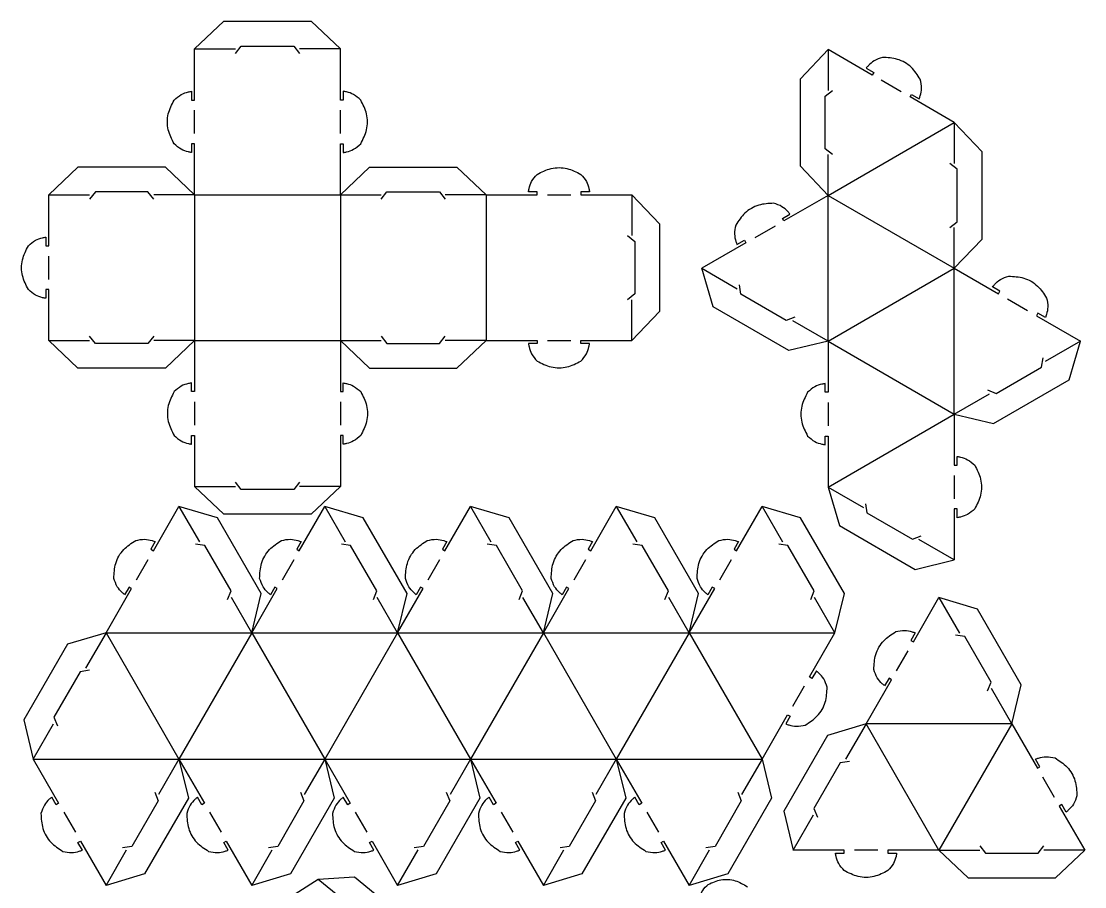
# Model space of a CAD drawing. Extents: x 3 to 213, y -16 to 259.
# Drawn here: x 2.8 to 208.7, y 92 to 259.5 of the extents above; entities that cross this region are included whole.
import ezdxf

# ---------------------------------------------------------------- set-up
doc = ezdxf.new("R2010")
doc.units = 0
doc.layers.get('0').update_dxf_attribs({"linetype": 'CONTINUOUS'})

msp = doc.modelspace()

# ---------------------------------------------------------------- linework, layer by layer
at = {"color": 5}
for p, q in [((36.386508, 254.089286), (42.030952, 259.451508)), ((42.030952, 259.451508), (58.964285, 259.451508)), ((58.964285, 259.451508), (64.60873, 254.089286)), ((36.386508, 244.211509), (36.386508, 254.089287)), ((44.28873, 253.242619), (45.417619, 254.653731)), ((45.417619, 254.653731), (55.577619, 254.653731)), ((55.577619, 254.653731), (56.706508, 253.242619)), ((64.60873, 244.211509), (64.60873, 254.089287)), ((153.661895, 248.324404), (159.024117, 253.968848)), ((167.578518, 249.029957), (159.024114, 253.968844)), ((166.394271, 250.365446), (167.86074, 249.51878)), ((167.86074, 249.51878), (167.578518, 249.029957)), ((153.661895, 231.391071), (153.661895, 248.324404)), ((35.822063, 245.904842), (35.822063, 244.211509)), ((65.173174, 245.904842), (65.173174, 244.211509)), ((158.459672, 244.937737), (159.870783, 246.066626)), ((174.910863, 244.796623), (175.193085, 245.285446)), ((175.193085, 245.285446), (176.659554, 244.438782)), ((35.822063, 244.211509), (36.386508, 244.211509)), ((65.173174, 244.211509), (64.60873, 244.211509)), ((158.459672, 234.777737), (158.459672, 244.937737)), ((183.465267, 239.857737), (174.910863, 244.796623)), ((188.827489, 234.213293), (183.465267, 239.857737)), ((36.386508, 235.744842), (35.822063, 235.744842)), ((35.822063, 235.744842), (35.822063, 234.051509)), ((36.386508, 225.867064), (36.386508, 235.744842)), ((64.60873, 225.867064), (64.60873, 235.744842)), ((64.60873, 235.744842), (65.173174, 235.744842)), ((65.173174, 235.744842), (65.173174, 234.051509)), ((159.870783, 233.648848), (158.459672, 234.777737)), ((188.827489, 217.279959), (188.827489, 234.213293)), ((13.80873, 231.229287), (8.164285, 225.867064)), ((30.742063, 231.229287), (13.80873, 231.229287)), ((36.386508, 225.867064), (30.742063, 231.229287)), ((64.60873, 225.867064), (70.253174, 231.229287)), ((70.253174, 231.229287), (87.186508, 231.229287)), ((87.186508, 231.229287), (92.830952, 225.867064)), ((159.024117, 225.746626), (153.661895, 231.391071)), ((184.029711, 230.826626), (182.6186, 231.955515)), ((184.029711, 220.666626), (184.029711, 230.826626)), ((8.164285, 215.989287), (8.164285, 225.867064)), ((17.195396, 226.431509), (16.066508, 225.020398)), ((27.355396, 226.431509), (17.195396, 226.431509)), ((28.484285, 225.020398), (27.355396, 226.431509)), ((72.510952, 225.020398), (73.639841, 226.431509)), ((73.639841, 226.431509), (83.799841, 226.431509)), ((83.799841, 226.431509), (84.92873, 225.020398)), ((92.830952, 225.867064), (102.70873, 225.867064)), ((102.70873, 226.431509), (101.015396, 226.431509)), ((102.70873, 225.867064), (102.70873, 226.431509)), ((112.86873, 226.431509), (111.175396, 226.431509)), ((111.175396, 226.431509), (111.175396, 225.867064)), ((111.175396, 225.867064), (121.053174, 225.867064)), ((121.053174, 225.867064), (126.415396, 220.22262)), ((159.024117, 225.746626), (150.469713, 220.80774)), ((150.187491, 221.296563), (151.65396, 222.14323)), ((150.469713, 220.80774), (150.187491, 221.296563)), ((182.6186, 219.537737), (184.029711, 220.666626)), ((126.415396, 220.22262), (126.415396, 203.289287)), ((7.599841, 217.68262), (7.599841, 215.989287)), ((120.206508, 217.964842), (121.617619, 216.835953)), ((121.617619, 216.835953), (121.617619, 206.675953)), ((143.137368, 216.574407), (134.582964, 211.635521)), ((141.388677, 216.216563), (142.855146, 217.06323)), ((142.855146, 217.06323), (143.137368, 216.574407)), ((183.465267, 211.635515), (188.827489, 217.279959)), ((7.599841, 215.989287), (8.164285, 215.989287)), ((136.790089, 204.169476), (134.582967, 211.635515)), ((183.465298, 211.635571), (192.019738, 206.696663)), ((142.121913, 206.631139), (141.849822, 208.41764)), ((192.301961, 207.185489), (190.835486, 208.032158)), ((8.164285, 207.52262), (7.599841, 207.52262)), ((7.599841, 207.52262), (7.599841, 205.829287)), ((8.164285, 197.644842), (8.164285, 207.52262)), ((121.617619, 206.675953), (120.206508, 205.547064)), ((150.920729, 201.551139), (142.121913, 206.631139)), ((192.019738, 206.696663), (192.301961, 207.185489)), ((151.454779, 195.702812), (136.790089, 204.169476)), ((126.415396, 203.289287), (121.053174, 197.644842)), ((152.603931, 202.208754), (150.920729, 201.551139)), ((199.63434, 202.952138), (199.352117, 202.463313)), ((199.352117, 202.463313), (207.906558, 197.524404)), ((201.100814, 202.105469), (199.63434, 202.952138)), ((13.80873, 192.28262), (8.164285, 197.644842)), ((17.195396, 197.080398), (16.066508, 198.491509)), ((28.484285, 198.491509), (27.355396, 197.080398)), ((36.386508, 197.644842), (30.742063, 192.28262)), ((36.386508, 197.644842), (36.386508, 187.767064)), ((64.60873, 197.644842), (64.60873, 187.767064)), ((64.60873, 197.644842), (70.253174, 192.28262)), ((72.510952, 198.491509), (73.639841, 197.080398)), ((83.799841, 197.080398), (84.92873, 198.491509)), ((87.186508, 192.28262), (92.830952, 197.644842)), ((92.830952, 197.644842), (102.70873, 197.644842)), ((102.70873, 197.644842), (102.70873, 197.080398)), ((111.175396, 197.080398), (111.175396, 197.644842)), ((111.175396, 197.644842), (121.053174, 197.644842)), ((27.355396, 197.080398), (17.195396, 197.080398)), ((73.639841, 197.080398), (83.799841, 197.080398)), ((102.70873, 197.080398), (101.015396, 197.080398)), ((112.86873, 197.080398), (111.175396, 197.080398)), ((159.02412, 197.52441), (151.454779, 195.702812)), ((159.024117, 197.524404), (159.024117, 187.646626)), ((205.699397, 190.058387), (207.906527, 197.52446)), ((200.367547, 192.520062), (200.639638, 194.306571)), ((30.742063, 192.28262), (13.80873, 192.28262)), ((70.253174, 192.28262), (87.186508, 192.28262)), ((191.568694, 187.440042), (200.367547, 192.520062)), ((35.822063, 187.767064), (35.822063, 189.460398)), ((65.173174, 187.767064), (65.173174, 189.460398)), ((191.034639, 181.591687), (205.699397, 190.058387)), ((36.386508, 187.767064), (35.822063, 187.767064)), ((64.60873, 187.767064), (65.173174, 187.767064)), ((158.459672, 187.646626), (158.459672, 189.339959)), ((159.024117, 187.646626), (158.459672, 187.646626)), ((189.885484, 188.097657), (191.568694, 187.440042)), ((183.465267, 183.413293), (183.465267, 173.535515)), ((183.465267, 183.413293), (191.034639, 181.591687)), ((35.822063, 177.607064), (35.822063, 179.300398)), ((35.822063, 179.300398), (36.386508, 179.300398)), ((36.386508, 179.300398), (36.386508, 169.42262)), ((65.173174, 179.300398), (64.60873, 179.300398)), ((64.60873, 179.300398), (64.60873, 169.42262)), ((65.173174, 177.607064), (65.173174, 179.300398)), ((158.459672, 177.486626), (158.459672, 179.179959)), ((158.459672, 179.179959), (159.024117, 179.179959)), ((159.024117, 179.179959), (159.024117, 169.302182)), ((184.029711, 173.535515), (184.029711, 175.228848)), ((183.465267, 173.535515), (184.029711, 173.535515)), ((42.030952, 164.060398), (36.386508, 169.42262)), ((45.417619, 168.858176), (44.28873, 170.269287)), ((55.577619, 168.858176), (45.417619, 168.858176)), ((56.706508, 170.269287), (55.577619, 168.858176)), ((64.60873, 169.42262), (58.964285, 164.060398)), ((159.024117, 169.302182), (161.231239, 161.836142)), ((28.423718, 156.987697), (33.362584, 165.542067)), ((40.828598, 163.334957), (33.36259, 165.54207)), ((56.645827, 156.987697), (61.584693, 165.542067)), ((69.050707, 163.334957), (61.584699, 165.54207)), ((84.867936, 156.987697), (89.806803, 165.542067)), ((97.272819, 163.334957), (89.806811, 165.54207)), ((113.090046, 156.987697), (118.028912, 165.542067)), ((125.494929, 163.334957), (118.02892, 165.54207)), ((141.312158, 156.987697), (146.251024, 165.542067)), ((153.717038, 163.334957), (146.25103, 165.54207)), ((166.290972, 166.084306), (166.563063, 164.297806)), ((184.029711, 165.068848), (183.465267, 165.068848)), ((183.465267, 165.068848), (183.465267, 155.191071)), ((184.029711, 163.375515), (184.029711, 165.068848)), ((49.295228, 148.670323), (40.828598, 163.334957)), ((58.964285, 164.060398), (42.030952, 164.060398)), ((77.517337, 148.670323), (69.050707, 163.334957)), ((105.739449, 148.670323), (97.272819, 163.334957)), ((133.961559, 148.670323), (125.494929, 163.334957)), ((162.183668, 148.670323), (153.717038, 163.334957)), ((166.563063, 164.297806), (175.361879, 159.217806)), ((161.231239, 161.836142), (175.895929, 153.369478)), ((28.781558, 158.73638), (27.934897, 157.269917)), ((57.003668, 158.73638), (56.157007, 157.269917)), ((85.225777, 158.73638), (84.379116, 157.269917)), ((113.447886, 158.73638), (112.601225, 157.269917)), ((141.669999, 158.73638), (140.823338, 157.269917)), ((175.361879, 159.217806), (177.045081, 159.87542)), ((27.934897, 157.269917), (28.423718, 156.987697)), ((38.366946, 158.003153), (36.580451, 158.275243)), ((43.446923, 149.204372), (38.366946, 158.003153)), ((56.157007, 157.269917), (56.645827, 156.987697)), ((66.589055, 158.003153), (64.80256, 158.275243)), ((71.669032, 149.204372), (66.589055, 158.003153)), ((84.379116, 157.269917), (84.867936, 156.987697)), ((94.811167, 158.003153), (93.024672, 158.275243)), ((99.891144, 149.204372), (94.811167, 158.003153)), ((112.601225, 157.269917), (113.090046, 156.987697)), ((123.033276, 158.003153), (121.246781, 158.275243)), ((128.113254, 149.204372), (123.033276, 158.003153)), ((140.823338, 157.269917), (141.312158, 156.987697)), ((151.255386, 158.003153), (149.468891, 158.275243)), ((156.335363, 149.204372), (151.255386, 158.003153)), ((175.895929, 153.369478), (183.46527, 155.191076)), ((19.251535, 141.10101), (24.190403, 149.65538)), ((23.701582, 149.9376), (22.854919, 148.471136)), ((24.190403, 149.65538), (23.701582, 149.9376)), ((42.789314, 147.521176), (43.446923, 149.204372)), ((47.473639, 141.101013), (49.295228, 148.670323)), ((47.473644, 141.10101), (52.412511, 149.65538)), ((51.92369, 149.9376), (51.077027, 148.471136)), ((52.412511, 149.65538), (51.92369, 149.9376)), ((71.011423, 147.521176), (71.669032, 149.204372)), ((75.695748, 141.101013), (77.517337, 148.670323)), ((75.695754, 141.10101), (80.63462, 149.65538)), ((80.1458, 149.9376), (79.299136, 148.471136)), ((80.63462, 149.65538), (80.1458, 149.9376)), ((99.233536, 147.521176), (99.891144, 149.204372)), ((103.91786, 141.101013), (105.739449, 148.670323)), ((103.917863, 141.10101), (108.856729, 149.65538)), ((108.367909, 149.9376), (107.521245, 148.471136)), ((108.856729, 149.65538), (108.367909, 149.9376)), ((127.455645, 147.521176), (128.113254, 149.204372)), ((132.139969, 141.101013), (133.961559, 148.670323)), ((132.139975, 141.10101), (137.078841, 149.65538)), ((136.590021, 149.9376), (135.743357, 148.471136)), ((137.078841, 149.65538), (136.590021, 149.9376)), ((155.677754, 147.521176), (156.335363, 149.204372)), ((160.362079, 141.101013), (162.183668, 148.670323)), ((175.552058, 139.343728), (180.490947, 147.898135)), ((187.956992, 145.691016), (180.490949, 147.898138)), ((196.423658, 131.026321), (187.956992, 145.691016)), ((19.25153, 141.101013), (11.78552, 138.893903)), ((155.423207, 132.546646), (160.362073, 141.101016)), ((175.909901, 141.09242), (175.063235, 139.625951)), ((185.495328, 140.359189), (183.708825, 140.63128)), ((190.575328, 131.56037), (185.495328, 140.359189)), ((11.78552, 138.893903), (3.31889, 124.229269)), ((175.063235, 139.625951), (175.552058, 139.343728)), ((16.033668, 133.834186), (14.247173, 133.562096)), ((14.247173, 133.562096), (9.167195, 124.763316)), ((155.912027, 132.264424), (155.423207, 132.546646)), ((156.758691, 133.730887), (155.912027, 132.264424)), ((166.379835, 123.456974), (171.318724, 132.01138)), ((170.829901, 132.293603), (169.983235, 130.827134)), ((171.318724, 132.01138), (170.829901, 132.293603)), ((189.917713, 129.877168), (190.575328, 131.56037)), ((194.60206, 123.456977), (196.423658, 131.026321)), ((3.31889, 124.229269), (5.140481, 116.659959)), ((9.167195, 124.763316), (9.824806, 123.080122)), ((146.251024, 116.659959), (151.18989, 125.214329)), ((151.678713, 124.932107), (150.83205, 123.465644)), ((151.18989, 125.214329), (151.678713, 124.932107)), ((166.37983, 123.456977), (158.913788, 121.249855)), ((194.602066, 123.456979), (199.540955, 114.902573)), ((158.913788, 121.249855), (150.447121, 106.585159)), ((5.140475, 116.659959), (10.079364, 108.105552)), ((33.362584, 116.659959), (38.301473, 108.105552)), ((33.36264, 116.659925), (35.184238, 109.090581)), ((61.584693, 116.659959), (66.523582, 108.105552)), ((61.58475, 116.659925), (63.406347, 109.090581)), ((89.806805, 116.659959), (94.745694, 108.105552)), ((89.806859, 116.659925), (91.628457, 109.090581)), ((118.028915, 116.659959), (122.967804, 108.105552)), ((118.028971, 116.659925), (119.850569, 109.090581)), ((146.251081, 116.659925), (148.072678, 109.090581)), ((161.375451, 115.918028), (156.295451, 107.119208)), ((163.161955, 116.190118), (161.375451, 115.918028)), ((200.029778, 115.184795), (199.183111, 116.651264)), ((199.540955, 114.902573), (200.029778, 115.184795)), ((9.590541, 107.82333), (8.743874, 109.289799)), ((28.678293, 110.239734), (29.335908, 108.556532)), ((37.81265, 107.82333), (36.965983, 109.289799)), ((56.900403, 110.239734), (57.558017, 108.556532)), ((66.034759, 107.82333), (65.188092, 109.289799)), ((85.122512, 110.239734), (85.780126, 108.556532)), ((94.256871, 107.82333), (93.410205, 109.289799)), ((113.344624, 110.239734), (114.002239, 108.556532)), ((122.478981, 107.82333), (121.632314, 109.289799)), ((141.566733, 110.239734), (142.224348, 108.556532)), ((10.079364, 108.105552), (9.590541, 107.82333)), ((29.335908, 108.556532), (24.255908, 99.757713)), ((35.184238, 109.090581), (26.717572, 94.425886)), ((38.301473, 108.105552), (37.81265, 107.82333)), ((57.558017, 108.556532), (52.478017, 99.757713)), ((63.406347, 109.090581), (54.939681, 94.425886)), ((66.523582, 108.105552), (66.034759, 107.82333)), ((85.780126, 108.556532), (80.700126, 99.757713)), ((91.628457, 109.090581), (83.16179, 94.425886)), ((94.745694, 108.105552), (94.256871, 107.82333)), ((114.002239, 108.556532), (108.922239, 99.757713)), ((119.850569, 109.090581), (111.383902, 94.425886)), ((122.967804, 108.105552), (122.478981, 107.82333)), ((142.224348, 108.556532), (137.144348, 99.757713)), ((148.072678, 109.090581), (139.606012, 94.425886)), ((156.295451, 107.119208), (156.953066, 105.436007)), ((204.263111, 107.852447), (203.774288, 107.570225)), ((203.774288, 107.570225), (208.713177, 99.015818)), ((205.109778, 106.385978), (204.263111, 107.852447)), ((150.447121, 106.585159), (152.268719, 99.015815)), ((13.823874, 100.490982), (14.312698, 100.773205)), ((14.670541, 99.024513), (13.823874, 100.490982)), ((14.312698, 100.773205), (19.251587, 92.218798)), ((24.255908, 99.757713), (22.469406, 99.485622)), ((42.045983, 100.490982), (42.534806, 100.773205)), ((42.89265, 99.024513), (42.045983, 100.490982)), ((42.534806, 100.773205), (47.473695, 92.218798)), ((52.478017, 99.757713), (50.691514, 99.485622)), ((70.268092, 100.490982), (70.756915, 100.773205)), ((71.114759, 99.024513), (70.268092, 100.490982)), ((70.756915, 100.773205), (75.695804, 92.218798)), ((80.700126, 99.757713), (78.913623, 99.485622)), ((98.490205, 100.490982), (98.979028, 100.773205)), ((99.336871, 99.024513), (98.490205, 100.490982)), ((98.979028, 100.773205), (103.917917, 92.218798)), ((108.922239, 99.757713), (107.135735, 99.485622)), ((126.712314, 100.490982), (127.201137, 100.773205)), ((127.558981, 99.024513), (126.712314, 100.490982)), ((127.201137, 100.773205), (132.140026, 92.218798)), ((137.144348, 99.757713), (135.357845, 99.485622)), ((162.146496, 99.015818), (152.268716, 99.015818)), ((162.146496, 98.451374), (162.146496, 99.015818)), ((180.490947, 99.015818), (170.613166, 99.015818)), ((170.613166, 99.015818), (170.613166, 98.451374)), ((180.490947, 99.015818), (186.135391, 93.653596)), ((188.393169, 99.862485), (189.522058, 98.451374)), ((199.682058, 98.451374), (200.810947, 99.862485)), ((203.068724, 93.653596), (208.713169, 99.015818)), ((160.453163, 98.451374), (162.146496, 98.451374)), ((170.613166, 98.451374), (172.306499, 98.451374)), ((189.522058, 98.451374), (199.682058, 98.451374)), ((26.717572, 94.425886), (19.251529, 92.218764)), ((54.939681, 94.425886), (47.473639, 92.218764)), ((52.853189, 88.61576), (60.346802, 93.39869)), ((60.346833, 93.398727), (67.33597, 93.897258)), ((67.33597, 93.897258), (79.103765, 84.213449)), ((83.16179, 94.425886), (75.695748, 92.218764)), ((111.383902, 94.425886), (103.91786, 92.218764)), ((139.606012, 94.425886), (132.139969, 92.218764)), ((186.135391, 93.653596), (203.068724, 93.653596))]:
    msp.add_line(p, q, dxfattribs=at)
at = {"color": 1}
for p, q in [((36.386508, 254.089286), (44.28873, 254.089286)), ((64.60873, 254.089286), (56.706508, 254.089286)), ((159.024117, 253.968848), (159.024117, 246.066626)), ((173.199984, 245.784401), (169.289397, 248.042179)), ((36.386508, 237.720398), (36.386508, 242.235953)), ((64.60873, 237.720398), (64.60873, 242.235953)), ((159.024258, 225.746626), (183.465267, 239.857737)), ((183.465267, 239.857737), (183.465267, 231.955515)), ((159.024117, 225.746626), (159.024117, 233.648848)), ((8.164285, 225.867064), (16.066508, 225.867064)), ((36.386508, 225.867064), (28.484285, 225.867064)), ((36.386508, 225.867064), (36.386508, 197.644842)), ((36.386508, 225.867064), (64.60873, 225.867064)), ((64.60873, 225.867064), (72.510952, 225.867064)), ((64.60873, 225.867064), (64.60873, 197.644842)), ((92.830952, 225.867064), (84.92873, 225.867064)), ((92.830952, 225.867064), (92.830952, 197.644842)), ((104.684285, 225.867064), (109.199841, 225.867064)), ((121.053174, 225.867064), (121.053174, 217.964842)), ((159.024258, 197.524404), (159.024258, 225.746626)), ((159.024258, 225.746626), (183.465267, 211.635515)), ((148.758834, 219.819962), (144.848247, 217.562184)), ((183.465267, 211.635515), (183.465267, 219.537737)), ((8.164285, 209.498176), (8.164285, 214.013731)), ((134.582967, 211.635515), (141.426489, 207.684407)), ((159.024258, 197.524404), (183.465267, 211.635515)), ((183.465267, 183.413293), (183.465267, 211.635515)), ((121.053174, 197.644842), (121.053174, 205.547064)), ((193.730626, 205.708882), (197.641227, 203.451093)), ((159.02412, 197.52441), (152.180598, 201.475521)), ((8.164285, 197.644842), (16.066508, 197.644842)), ((36.386508, 197.644842), (28.484285, 197.644842)), ((36.386508, 197.644842), (64.60873, 197.644842)), ((64.60873, 197.644842), (72.510952, 197.644842)), ((92.830952, 197.644842), (84.92873, 197.644842)), ((104.684285, 197.644842), (109.199841, 197.644842)), ((159.024258, 197.524404), (183.465267, 183.413293)), ((207.906527, 197.52446), (201.062974, 193.573332)), ((183.465267, 183.413293), (190.30882, 187.364421)), ((36.386508, 185.791509), (36.386508, 181.275953)), ((64.60873, 185.791509), (64.60873, 181.275953)), ((159.024117, 185.671071), (159.024117, 181.155515)), ((159.024258, 169.302182), (183.465267, 183.413293)), ((183.465267, 171.559959), (183.465267, 167.044404)), ((36.386508, 169.42262), (44.28873, 169.42262)), ((64.60873, 169.42262), (56.706508, 169.42262)), ((159.024117, 169.302182), (165.867639, 165.351071)), ((33.36259, 165.54207), (37.313684, 158.698573)), ((61.584699, 165.54207), (65.535793, 158.698573)), ((89.806811, 165.54207), (93.757905, 158.698573)), ((118.02892, 165.54207), (121.980015, 158.698573)), ((146.25103, 165.54207), (150.202124, 158.698573)), ((183.46527, 155.191076), (176.621748, 159.142184)), ((25.178176, 151.366254), (27.435944, 155.276824)), ((53.400285, 151.366254), (55.658052, 155.276824)), ((81.622395, 151.366254), (83.880161, 155.276824)), ((109.844504, 151.366254), (112.102271, 155.276824)), ((138.066616, 151.366254), (140.324383, 155.276824)), ((47.473639, 141.101013), (43.522544, 147.94451)), ((75.695748, 141.101013), (71.744654, 147.94451)), ((103.91786, 141.101013), (99.966766, 147.94451)), ((132.139969, 141.101013), (128.188875, 147.94451)), ((160.362079, 141.101013), (156.410985, 147.94451)), ((180.490949, 147.898138), (184.44206, 141.054613)), ((19.25153, 141.101013), (15.300436, 134.257517)), ((19.251587, 141.101056), (47.473526, 141.101056)), ((19.251587, 141.101056), (33.362697, 116.660047)), ((47.473526, 141.101056), (33.362697, 116.660047)), ((47.473526, 141.101056), (75.695748, 141.101056)), ((47.473526, 141.101056), (61.584637, 116.660047)), ((75.695748, 141.101056), (61.584637, 116.660047)), ((75.695748, 141.101056), (103.91797, 141.101056)), ((75.695748, 141.101056), (89.806859, 116.660047)), ((103.91797, 141.101056), (89.806859, 116.660047)), ((103.91797, 141.101056), (132.13991, 141.101056)), ((103.91797, 141.101056), (118.028799, 116.660047)), ((132.13991, 141.101056), (118.028799, 116.660047)), ((132.13991, 141.101056), (160.362132, 141.101056)), ((132.13991, 141.101056), (146.251021, 116.660047)), ((172.306502, 133.722262), (174.56428, 137.632846)), ((152.177665, 126.925203), (154.435432, 130.835773)), ((194.60206, 123.456977), (190.650949, 130.300501)), ((5.140481, 116.659959), (9.091574, 123.503453)), ((166.37983, 123.456977), (162.428719, 116.613452)), ((194.602066, 123.457109), (166.379844, 123.457109)), ((180.490955, 99.015818), (166.379844, 123.457109)), ((194.602066, 123.457109), (180.490955, 99.015818)), ((5.140475, 116.660047), (33.362697, 116.660047)), ((33.36264, 116.659925), (29.411529, 109.8164)), ((33.362697, 116.660047), (61.584637, 116.660047)), ((61.58475, 116.659925), (57.633639, 109.8164)), ((61.584637, 116.660047), (89.806859, 116.660047)), ((89.806859, 116.659925), (85.855748, 109.8164)), ((89.806859, 116.660047), (118.028799, 116.660047)), ((118.028971, 116.659925), (114.07786, 109.8164)), ((118.028799, 116.660047), (146.251021, 116.660047)), ((146.251081, 116.659925), (142.299969, 109.8164)), ((200.528733, 113.191691), (202.786511, 109.281107)), ((11.067142, 106.394671), (13.32492, 102.484087)), ((39.289251, 106.394671), (41.547028, 102.484087)), ((67.51136, 106.394671), (69.769138, 102.484087)), ((95.733472, 106.394671), (97.99125, 102.484087)), ((123.955581, 106.394671), (126.213359, 102.484087)), ((152.268719, 99.015815), (156.21983, 105.85934)), ((19.251529, 92.218764), (23.20264, 99.062289)), ((47.473639, 92.218764), (51.42475, 99.062289)), ((75.695748, 92.218764), (79.646859, 99.062289)), ((103.91786, 92.218764), (107.868971, 99.062289)), ((132.139969, 92.218764), (136.091081, 99.062289)), ((168.63761, 99.015818), (164.122052, 99.015818)), ((180.490947, 99.015818), (188.393169, 99.015818)), ((208.713169, 99.015818), (200.810947, 99.015818)), ((60.346833, 93.398727), (65.838471, 88.879615))]:
    msp.add_line(p, q, dxfattribs=at)
at = {"color": 5}
for points, knots in [([(169.554073, 252.451718), (168.995339, 252.269819), (167.966163, 251.934767), (166.988336, 251.060559), (166.532571, 250.527271), (166.394271, 250.365446)], [0, 0, 0, 0, 1.743687, 3.211831, 3.851411, 3.851411, 3.851411, 3.851411]), ([(176.886418, 248.218387), (176.354033, 249.044583), (175.262027, 250.739239), (172.549392, 252.30538), (170.535774, 252.403756), (169.554073, 252.451718)], [0, 0, 0, 0, 2.923534, 5.996619, 8.920155, 8.920155, 8.920155, 8.920155]), ([(176.659554, 244.438782), (176.730548, 244.639466), (176.964508, 245.300814), (177.232682, 246.584741), (177.008257, 247.64356), (176.886418, 248.218387)], [0, 0, 0, 0, 0.639581, 2.107725, 3.851411, 3.851411, 3.851411, 3.851411]), ([(32.435396, 244.211509), (32.872292, 244.604438), (33.677044, 245.328204), (34.923045, 245.737924), (35.612769, 245.865983), (35.822063, 245.904842)], [0, 0, 0, 0, 1.743687, 3.211832, 3.851412, 3.851412, 3.851412, 3.851412]), ([(68.559841, 244.211509), (68.122945, 244.604438), (67.318193, 245.328204), (66.072193, 245.737924), (65.382468, 245.865983), (65.173174, 245.904842)], [0, 0, 0, 0, 1.743687, 3.211832, 3.851412, 3.851412, 3.851412, 3.851412]), ([(32.435396, 235.744842), (31.986082, 236.619001), (31.064469, 238.412034), (31.064469, 241.544317), (31.986082, 243.337351), (32.435396, 244.211509)], [0, 0, 0, 0, 2.923537, 5.996623, 8.92016, 8.92016, 8.92016, 8.92016]), ([(68.559841, 235.744842), (69.009155, 236.619001), (69.930768, 238.412034), (69.930768, 241.544317), (69.009155, 243.337351), (68.559841, 244.211509)], [0, 0, 0, 0, 2.923537, 5.996623, 8.92016, 8.92016, 8.92016, 8.92016]), ([(35.822063, 234.051509), (35.612769, 234.090368), (34.923045, 234.218428), (33.677044, 234.628147), (32.872292, 235.351913), (32.435396, 235.744842)], [0, 0, 0, 0, 0.639581, 2.107726, 3.851412, 3.851412, 3.851412, 3.851412]), ([(65.173174, 234.051509), (65.382468, 234.090368), (66.072193, 234.218428), (67.318193, 234.628147), (68.122945, 235.351913), (68.559841, 235.744842)], [0, 0, 0, 0, 0.639581, 2.107726, 3.851412, 3.851412, 3.851412, 3.851412]), ([(102.70873, 229.818176), (103.582888, 230.26749), (105.375921, 231.189103), (108.508205, 231.189103), (110.301238, 230.26749), (111.175396, 229.818176)], [0, 0, 0, 0, 2.923537, 5.996623, 8.92016, 8.92016, 8.92016, 8.92016]), ([(101.015396, 226.431509), (101.054256, 226.640803), (101.182315, 227.330527), (101.592034, 228.576528), (102.315801, 229.38128), (102.70873, 229.818176)], [0, 0, 0, 0, 0.639581, 2.107726, 3.851412, 3.851412, 3.851412, 3.851412]), ([(111.175396, 229.818176), (111.568325, 229.38128), (112.292092, 228.576528), (112.701811, 227.330527), (112.829871, 226.640803), (112.86873, 226.431509)], [0, 0, 0, 0, 1.743687, 3.211832, 3.851412, 3.851412, 3.851412, 3.851412]), ([(148.494157, 224.229501), (147.512457, 224.181539), (145.498839, 224.083163), (142.786203, 222.517021), (141.694198, 220.822364), (141.161812, 219.996168)], [0, 0, 0, 0, 2.923536, 5.996621, 8.920157, 8.920157, 8.920157, 8.920157]), ([(151.65396, 222.14323), (151.51566, 222.305054), (151.059895, 222.838343), (150.082068, 223.712551), (149.052892, 224.047603), (148.494157, 224.229501)], [0, 0, 0, 0, 0.63958, 2.107725, 3.851411, 3.851411, 3.851411, 3.851411]), ([(141.161812, 219.996168), (141.039974, 219.421341), (140.815549, 218.362522), (141.083723, 217.078595), (141.317683, 216.417246), (141.388677, 216.216563)], [0, 0, 0, 0, 1.743686, 3.211831, 3.851411, 3.851411, 3.851411, 3.851411]), ([(4.213174, 215.989287), (4.65007, 216.382216), (5.454822, 217.105982), (6.700822, 217.515701), (7.390547, 217.643761), (7.599841, 217.68262)], [0, 0, 0, 0, 1.743687, 3.211832, 3.851412, 3.851412, 3.851412, 3.851412]), ([(4.213174, 207.52262), (3.763859, 208.396778), (2.842246, 210.189811), (2.842246, 213.322095), (3.763859, 215.115128), (4.213174, 215.989287)], [0, 0, 0, 0, 2.923537, 5.996623, 8.92016, 8.92016, 8.92016, 8.92016]), ([(190.835486, 208.032158), (190.973787, 208.193983), (191.429554, 208.727274), (192.407385, 209.601486), (193.436566, 209.936539), (193.995302, 210.118438)], [0, 0, 0, 0, 0.639584, 2.107735, 3.851428, 3.851428, 3.851428, 3.851428]), ([(193.995302, 210.118438), (194.977007, 210.070476), (196.990633, 209.9721), (199.70328, 208.405951), (200.79529, 206.711288), (201.327679, 205.885088)], [0, 0, 0, 0, 2.923548, 5.996646, 8.920194, 8.920194, 8.920194, 8.920194]), ([(7.599841, 205.829287), (7.390547, 205.868146), (6.700822, 205.996205), (5.454822, 206.405924), (4.65007, 207.129691), (4.213174, 207.52262)], [0, 0, 0, 0, 0.639581, 2.107726, 3.851412, 3.851412, 3.851412, 3.851412]), ([(201.327679, 205.885088), (201.449518, 205.310258), (201.673943, 204.251436), (201.405769, 202.967504), (201.171809, 202.306153), (201.100814, 202.105469)], [0, 0, 0, 0, 1.743692, 3.211843, 3.851426, 3.851426, 3.851426, 3.851426]), ([(101.015396, 197.080398), (101.054256, 196.871104), (101.182315, 196.181379), (101.592034, 194.935379), (102.315801, 194.130627), (102.70873, 193.693731)], [0, 0, 0, 0, 0.639581, 2.107726, 3.851412, 3.851412, 3.851412, 3.851412]), ([(111.175396, 193.693731), (111.568325, 194.130627), (112.292092, 194.935379), (112.701811, 196.181379), (112.829871, 196.871104), (112.86873, 197.080398)], [0, 0, 0, 0, 1.743687, 3.211832, 3.851412, 3.851412, 3.851412, 3.851412]), ([(102.70873, 193.693731), (103.582888, 193.244417), (105.375921, 192.322804), (108.508205, 192.322804), (110.301238, 193.244417), (111.175396, 193.693731)], [0, 0, 0, 0, 2.923537, 5.996623, 8.92016, 8.92016, 8.92016, 8.92016]), ([(35.822063, 189.460398), (35.612769, 189.421539), (34.923045, 189.293479), (33.677044, 188.88376), (32.872292, 188.159993), (32.435396, 187.767064)], [0, 0, 0, 0, 0.639581, 2.107726, 3.851412, 3.851412, 3.851412, 3.851412]), ([(65.173174, 189.460398), (65.382468, 189.421539), (66.072193, 189.293479), (67.318193, 188.88376), (68.122945, 188.159993), (68.559841, 187.767064)], [0, 0, 0, 0, 0.639581, 2.107726, 3.851412, 3.851412, 3.851412, 3.851412]), ([(32.435396, 187.767064), (31.986082, 186.892906), (31.064469, 185.099873), (31.064469, 181.967589), (31.986082, 180.174556), (32.435396, 179.300398)], [0, 0, 0, 0, 2.923537, 5.996623, 8.92016, 8.92016, 8.92016, 8.92016]), ([(68.559841, 187.767064), (69.009155, 186.892906), (69.930768, 185.099873), (69.930768, 181.967589), (69.009155, 180.174556), (68.559841, 179.300398)], [0, 0, 0, 0, 2.923537, 5.996623, 8.92016, 8.92016, 8.92016, 8.92016]), ([(155.073006, 187.646626), (154.623691, 186.772468), (153.702078, 184.979435), (153.702078, 181.847151), (154.623691, 180.054118), (155.073006, 179.179959)], [0, 0, 0, 0, 2.923537, 5.996623, 8.92016, 8.92016, 8.92016, 8.92016]), ([(158.459672, 189.339959), (158.250378, 189.3011), (157.560654, 189.173041), (156.314654, 188.763322), (155.509901, 188.039555), (155.073006, 187.646626)], [0, 0, 0, 0, 0.639581, 2.107726, 3.851412, 3.851412, 3.851412, 3.851412]), ([(32.435396, 179.300398), (32.872292, 178.907469), (33.677044, 178.183702), (34.923045, 177.773983), (35.612769, 177.645924), (35.822063, 177.607064)], [0, 0, 0, 0, 1.743687, 3.211832, 3.851412, 3.851412, 3.851412, 3.851412]), ([(68.559841, 179.300398), (68.122945, 178.907469), (67.318193, 178.183702), (66.072193, 177.773983), (65.382468, 177.645924), (65.173174, 177.607064)], [0, 0, 0, 0, 1.743687, 3.211832, 3.851412, 3.851412, 3.851412, 3.851412]), ([(155.073006, 179.179959), (155.509901, 178.78703), (156.314654, 178.063264), (157.560654, 177.653545), (158.250378, 177.525485), (158.459672, 177.486626)], [0, 0, 0, 0, 1.743687, 3.211832, 3.851412, 3.851412, 3.851412, 3.851412]), ([(184.029711, 175.228848), (184.239005, 175.189989), (184.92873, 175.06193), (186.17473, 174.652211), (186.979482, 173.928444), (187.416378, 173.535515)], [0, 0, 0, 0, 0.639581, 2.107726, 3.851412, 3.851412, 3.851412, 3.851412]), ([(187.416378, 173.535515), (187.865692, 172.661357), (188.787305, 170.868323), (188.787305, 167.73604), (187.865692, 165.943007), (187.416378, 165.068848)], [0, 0, 0, 0, 2.923537, 5.996623, 8.92016, 8.92016, 8.92016, 8.92016]), ([(187.416378, 165.068848), (186.979482, 164.675919), (186.17473, 163.952153), (184.92873, 163.542434), (184.239005, 163.414374), (184.029711, 163.375515)], [0, 0, 0, 0, 1.743687, 3.211832, 3.851412, 3.851412, 3.851412, 3.851412]), ([(20.768655, 151.630928), (20.816616, 152.612624), (20.914992, 154.626234), (22.481127, 157.338859), (24.175777, 158.43086), (25.00197, 158.963244)], [0, 0, 0, 0, 2.923524, 5.996597, 8.920121, 8.920121, 8.920121, 8.920121]), ([(25.00197, 158.963244), (25.576795, 159.085082), (26.635609, 159.309504), (27.91953, 159.041332), (28.580876, 158.807374), (28.781558, 158.73638)], [0, 0, 0, 0, 1.743679, 3.211817, 3.851395, 3.851395, 3.851395, 3.851395]), ([(48.990764, 151.630928), (49.038725, 152.612624), (49.1371, 154.626234), (50.703236, 157.338859), (52.397886, 158.43086), (53.22408, 158.963244)], [0, 0, 0, 0, 2.923524, 5.996597, 8.920123, 8.920123, 8.920123, 8.920123]), ([(53.22408, 158.963244), (53.798905, 159.085082), (54.857718, 159.309504), (56.141639, 159.041332), (56.802985, 158.807374), (57.003668, 158.73638)], [0, 0, 0, 0, 1.743678, 3.211816, 3.851394, 3.851394, 3.851394, 3.851394]), ([(77.212873, 151.630928), (77.260834, 152.612624), (77.359209, 154.626234), (78.925345, 157.338859), (80.619996, 158.43086), (81.446189, 158.963244)], [0, 0, 0, 0, 2.923524, 5.996597, 8.920123, 8.920123, 8.920123, 8.920123]), ([(81.446189, 158.963244), (82.021014, 159.085082), (83.079828, 159.309504), (84.363749, 159.041332), (85.025094, 158.807374), (85.225777, 158.73638)], [0, 0, 0, 0, 1.743678, 3.211816, 3.851394, 3.851394, 3.851394, 3.851394]), ([(105.434982, 151.630928), (105.482943, 152.612624), (105.581319, 154.626234), (107.147455, 157.338859), (108.842105, 158.43086), (109.668299, 158.963244)], [0, 0, 0, 0, 2.923524, 5.996597, 8.920123, 8.920123, 8.920123, 8.920123]), ([(109.668299, 158.963244), (110.243123, 159.085082), (111.301937, 159.309504), (112.585858, 159.041332), (113.247204, 158.807374), (113.447886, 158.73638)], [0, 0, 0, 0, 1.743678, 3.211816, 3.851394, 3.851394, 3.851394, 3.851394]), ([(133.657094, 151.630928), (133.705055, 152.612624), (133.803431, 154.626234), (135.369567, 157.338859), (137.064217, 158.43086), (137.890411, 158.963244)], [0, 0, 0, 0, 2.923524, 5.996597, 8.920123, 8.920123, 8.920123, 8.920123]), ([(137.890411, 158.963244), (138.465235, 159.085082), (139.524049, 159.309504), (140.80797, 159.041332), (141.469316, 158.807374), (141.669999, 158.73638)], [0, 0, 0, 0, 1.743678, 3.211816, 3.851394, 3.851394, 3.851394, 3.851394]), ([(22.854919, 148.471136), (22.693095, 148.609436), (22.159808, 149.0652), (21.285604, 150.043023), (20.950552, 151.072195), (20.768655, 151.630928)], [0, 0, 0, 0, 0.639578, 2.107718, 3.851397, 3.851397, 3.851397, 3.851397]), ([(51.077027, 148.471136), (50.915203, 148.609436), (50.381916, 149.0652), (49.507713, 150.043023), (49.172661, 151.072195), (48.990764, 151.630928)], [0, 0, 0, 0, 0.639578, 2.107717, 3.851397, 3.851397, 3.851397, 3.851397]), ([(79.299136, 148.471136), (79.137312, 148.609436), (78.604026, 149.0652), (77.729822, 150.043023), (77.394771, 151.072195), (77.212873, 151.630928)], [0, 0, 0, 0, 0.639578, 2.107717, 3.851397, 3.851397, 3.851397, 3.851397]), ([(107.521245, 148.471136), (107.359422, 148.609436), (106.826135, 149.0652), (105.951931, 150.043023), (105.61688, 151.072195), (105.434982, 151.630928)], [0, 0, 0, 0, 0.639578, 2.107717, 3.851397, 3.851397, 3.851397, 3.851397]), ([(135.743357, 148.471136), (135.581534, 148.609436), (135.048247, 149.0652), (134.174043, 150.043023), (133.838992, 151.072195), (133.657094, 151.630928)], [0, 0, 0, 0, 0.639578, 2.107717, 3.851397, 3.851397, 3.851397, 3.851397]), ([(167.896961, 133.986936), (167.944922, 134.968636), (168.043299, 136.982255), (169.60944, 139.694892), (171.304097, 140.786898), (172.130294, 141.319284)], [0, 0, 0, 0, 2.923536, 5.996623, 8.920159, 8.920159, 8.920159, 8.920159]), ([(172.130294, 141.319284), (172.705122, 141.441123), (173.763941, 141.665547), (175.047869, 141.397374), (175.709218, 141.163414), (175.909901, 141.09242)], [0, 0, 0, 0, 1.743688, 3.211833, 3.851414, 3.851414, 3.851414, 3.851414]), ([(169.983235, 130.827134), (169.82141, 130.965434), (169.288121, 131.421198), (168.413913, 132.399025), (168.078859, 133.428202), (167.896961, 133.986936)], [0, 0, 0, 0, 0.63958, 2.107725, 3.851413, 3.851413, 3.851413, 3.851413]), ([(158.844954, 130.571099), (158.663056, 131.129831), (158.328005, 132.159002), (157.453801, 133.136825), (156.920514, 133.592588), (156.758691, 133.730887)], [0, 0, 0, 0, 1.743679, 3.211817, 3.851394, 3.851394, 3.851394, 3.851394]), ([(154.61164, 123.238782), (155.437833, 123.771166), (157.132483, 124.863166), (158.698617, 127.575792), (158.796993, 129.589402), (158.844954, 130.571099)], [0, 0, 0, 0, 2.923523, 5.996597, 8.920121, 8.920121, 8.920121, 8.920121]), ([(150.83205, 123.465644), (151.032732, 123.39465), (151.694078, 123.160692), (152.978, 122.89252), (154.036815, 123.116944), (154.61164, 123.238782)], [0, 0, 0, 0, 0.639578, 2.107717, 3.851397, 3.851397, 3.851397, 3.851397]), ([(199.183111, 116.651264), (199.383795, 116.722258), (200.045143, 116.956218), (201.329071, 117.224391), (202.387891, 116.999967), (202.962719, 116.878128)], [0, 0, 0, 0, 0.639581, 2.107726, 3.851414, 3.851414, 3.851414, 3.851414]), ([(202.962719, 116.878128), (203.788916, 116.345742), (205.483572, 115.253737), (207.049714, 112.541099), (207.148091, 110.527481), (207.196052, 109.54578)], [0, 0, 0, 0, 2.923536, 5.996623, 8.920159, 8.920159, 8.920159, 8.920159]), ([(8.743874, 109.289799), (8.58205, 109.151499), (8.048761, 108.695735), (7.174552, 107.717908), (6.8395, 106.688731), (6.657602, 106.129997)], [0, 0, 0, 0, 0.63958, 2.107725, 3.851412, 3.851412, 3.851412, 3.851412]), ([(36.965983, 109.289799), (36.804159, 109.151499), (36.27087, 108.695735), (35.396661, 107.717907), (35.061608, 106.688731), (34.879709, 106.129997)], [0, 0, 0, 0, 0.63958, 2.107725, 3.851413, 3.851413, 3.851413, 3.851413]), ([(65.188092, 109.289799), (65.026268, 109.151499), (64.492979, 108.695735), (63.618771, 107.717907), (63.283717, 106.688731), (63.101818, 106.129997)], [0, 0, 0, 0, 0.63958, 2.107725, 3.851413, 3.851413, 3.851413, 3.851413]), ([(93.410205, 109.289799), (93.24838, 109.151499), (92.715091, 108.695735), (91.840883, 107.717907), (91.505829, 106.688731), (91.32393, 106.129997)], [0, 0, 0, 0, 0.63958, 2.107725, 3.851413, 3.851413, 3.851413, 3.851413]), ([(121.632314, 109.289799), (121.47049, 109.151499), (120.9372, 108.695735), (120.062992, 107.717907), (119.727939, 106.688731), (119.54604, 106.129997)], [0, 0, 0, 0, 0.63958, 2.107725, 3.851413, 3.851413, 3.851413, 3.851413]), ([(207.196052, 109.54578), (207.014153, 108.987046), (206.6791, 107.95787), (205.804892, 106.980043), (205.271602, 106.524278), (205.109778, 106.385978)], [0, 0, 0, 0, 1.743687, 3.211832, 3.851413, 3.851413, 3.851413, 3.851413]), ([(6.657602, 106.129997), (6.705563, 105.148296), (6.80394, 103.134678), (8.370081, 100.422041), (10.064738, 99.330035), (10.890935, 98.797649)], [0, 0, 0, 0, 2.923536, 5.996623, 8.920159, 8.920159, 8.920159, 8.920159]), ([(34.879709, 106.129997), (34.927671, 105.148296), (35.026047, 103.134678), (36.592189, 100.422041), (38.286846, 99.330035), (39.113042, 98.797649)], [0, 0, 0, 0, 2.923536, 5.996623, 8.920159, 8.920159, 8.920159, 8.920159]), ([(63.101818, 106.129997), (63.14978, 105.148296), (63.248157, 103.134678), (64.814298, 100.422041), (66.508955, 99.330035), (67.335152, 98.797649)], [0, 0, 0, 0, 2.923536, 5.996623, 8.920159, 8.920159, 8.920159, 8.920159]), ([(91.32393, 106.129997), (91.371892, 105.148296), (91.470269, 103.134678), (93.03641, 100.422041), (94.731067, 99.330035), (95.557264, 98.797649)], [0, 0, 0, 0, 2.923536, 5.996623, 8.920159, 8.920159, 8.920159, 8.920159]), ([(119.54604, 106.129997), (119.594001, 105.148296), (119.692378, 103.134678), (121.25852, 100.422041), (122.953176, 99.330035), (123.779373, 98.797649)], [0, 0, 0, 0, 2.923536, 5.996623, 8.920159, 8.920159, 8.920159, 8.920159]), ([(10.890935, 98.797649), (11.465762, 98.67581), (12.524581, 98.451386), (13.808509, 98.719559), (14.469857, 98.953519), (14.670541, 99.024513)], [0, 0, 0, 0, 1.743687, 3.211832, 3.851413, 3.851413, 3.851413, 3.851413]), ([(39.113042, 98.797649), (39.68787, 98.67581), (40.74669, 98.451386), (42.030618, 98.719559), (42.691966, 98.953519), (42.89265, 99.024513)], [0, 0, 0, 0, 1.743688, 3.211833, 3.851414, 3.851414, 3.851414, 3.851414]), ([(67.335152, 98.797649), (67.909979, 98.67581), (68.968799, 98.451386), (70.252727, 98.719559), (70.914076, 98.953519), (71.114759, 99.024513)], [0, 0, 0, 0, 1.743688, 3.211833, 3.851414, 3.851414, 3.851414, 3.851414]), ([(95.557264, 98.797649), (96.132092, 98.67581), (97.190911, 98.451386), (98.474839, 98.719559), (99.136188, 98.953519), (99.336871, 99.024513)], [0, 0, 0, 0, 1.743688, 3.211833, 3.851414, 3.851414, 3.851414, 3.851414]), ([(123.779373, 98.797649), (124.354201, 98.67581), (125.413021, 98.451386), (126.696948, 98.719559), (127.358297, 98.953519), (127.558981, 99.024513)], [0, 0, 0, 0, 1.743688, 3.211833, 3.851414, 3.851414, 3.851414, 3.851414]), ([(162.146496, 95.064707), (161.753567, 95.501603), (161.029801, 96.306355), (160.620082, 97.552355), (160.492022, 98.24208), (160.453163, 98.451374)], [0, 0, 0, 0, 1.743687, 3.211832, 3.851412, 3.851412, 3.851412, 3.851412]), ([(172.306499, 98.451374), (172.26764, 98.24208), (172.139581, 97.552355), (171.729861, 96.306355), (171.006095, 95.501603), (170.613166, 95.064707)], [0, 0, 0, 0, 0.639581, 2.107726, 3.851412, 3.851412, 3.851412, 3.851412]), ([(170.613166, 95.064707), (169.739007, 94.615392), (167.945974, 93.693777), (164.813688, 93.693777), (163.020655, 94.615392), (162.146496, 95.064707)], [0, 0, 0, 0, 2.923538, 5.996626, 8.920164, 8.920164, 8.920164, 8.920164]), ([(135.812112, 92.409958), (136.621769, 92.766246), (138.282498, 93.497046), (141.096431, 93.327342), (142.657297, 92.402254), (143.418266, 91.951246)], [0, 0, 0, 0, 2.631174, 5.396943, 8.028116, 8.028116, 8.028116, 8.028116]), ([(134.107397, 89.459237), (134.153646, 89.645155), (134.306058, 90.257841), (134.741642, 91.355006), (135.435448, 92.038755), (135.812112, 92.409958)], [0, 0, 0, 0, 0.575621, 1.896947, 3.46626, 3.46626, 3.46626, 3.46626])]:
    msp.add_open_spline(points, degree=3, knots=knots, dxfattribs=at)

doc.saveas('drawing.dxf')
